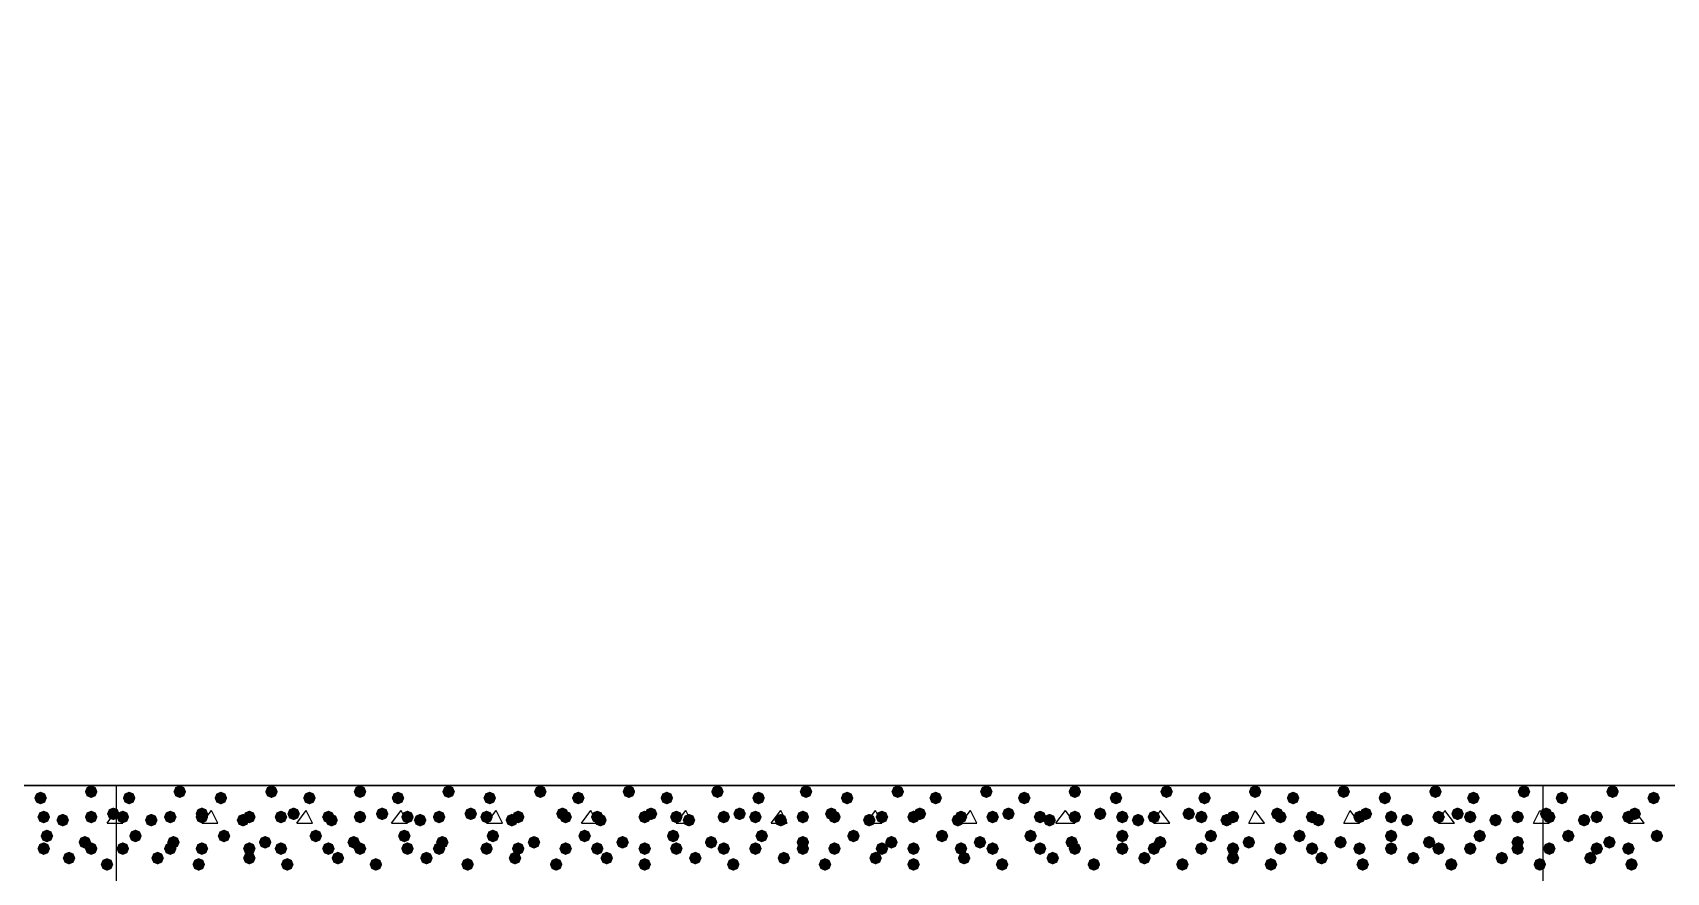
# Model space of a CAD drawing. Header units: millimetres. Extents: x 0 to 420, y 0 to 297.
# Drawn here: x 323.02 to 344.89, y 126.13 to 137.37 of the extents above; entities that cross this region are included whole.
import ezdxf

# ---------------------------------------------------------------- set-up
doc = ezdxf.new("R2010")
doc.units = ezdxf.units.MM
doc.layers.get('0').update_dxf_attribs({"linetype": 'CONTINUOUS'})

msp = doc.modelspace()

# ---------------------------------------------------------------- hatches: boundary and pattern name
at = {"true_color": 0x000007}
for points in [[(323.892333, 127.211667), (323.867462, 127.151871), (323.807667, 127.127), (323.747871, 127.151871), (323.723, 127.211667), (323.747871, 127.271462), (323.807667, 127.296333), (323.867462, 127.271463)], [(344.254667, 127.211667), (344.229796, 127.151871), (344.17, 127.127), (344.110204, 127.151871), (344.085333, 127.211667), (344.110204, 127.271462), (344.17, 127.296333), (344.229796, 127.271463)], [(323.215, 127.127), (323.190129, 127.067204), (323.130333, 127.042333), (323.070538, 127.067204), (323.045667, 127.127), (323.070537, 127.186796), (323.130333, 127.211667), (323.190129, 127.186796)], [(343.577333, 127.127), (343.552462, 127.067204), (343.492667, 127.042333), (343.432871, 127.067204), (343.408, 127.127), (343.432871, 127.186796), (343.492667, 127.211667), (343.552462, 127.186796)], [(344.805, 127.127), (344.780129, 127.067204), (344.720333, 127.042333), (344.660538, 127.067204), (344.635667, 127.127), (344.660537, 127.186796), (344.720333, 127.211667), (344.780129, 127.186796)], [(323.257333, 126.873), (323.232462, 126.813204), (323.172667, 126.788333), (323.112871, 126.813204), (323.088, 126.873), (323.112871, 126.932796), (323.172667, 126.957667), (323.232462, 126.932796)], [(323.511333, 126.830667), (323.486463, 126.770871), (323.426667, 126.746), (323.366871, 126.770871), (323.342, 126.830667), (323.366871, 126.890462), (323.426667, 126.915333), (323.486462, 126.890463)], [(323.892333, 126.873), (323.867462, 126.813204), (323.807667, 126.788333), (323.747871, 126.813204), (323.723, 126.873), (323.747871, 126.932796), (323.807667, 126.957667), (323.867462, 126.932796)], [(324.188667, 126.915333), (324.163796, 126.855538), (324.104, 126.830667), (324.044204, 126.855538), (324.019333, 126.915333), (324.044204, 126.975129), (324.104, 127), (324.163796, 126.975129)], [(343.365667, 126.915333), (343.340796, 126.855538), (343.281, 126.830667), (343.221204, 126.855538), (343.196333, 126.915333), (343.221204, 126.975129), (343.281, 127), (343.340796, 126.975129)], [(343.408, 126.873), (343.383129, 126.813204), (343.323333, 126.788333), (343.263537, 126.813204), (343.238667, 126.873), (343.263537, 126.932796), (343.323333, 126.957667), (343.383129, 126.932796)], [(343.873667, 126.830667), (343.848796, 126.770871), (343.789, 126.746), (343.729204, 126.770871), (343.704333, 126.830667), (343.729204, 126.890462), (343.789, 126.915333), (343.848796, 126.890463)], [(344.043, 126.873), (344.018129, 126.813204), (343.958333, 126.788333), (343.898537, 126.813204), (343.873667, 126.873), (343.898537, 126.932796), (343.958333, 126.957667), (344.018129, 126.932796)], [(344.466333, 126.873), (344.441462, 126.813204), (344.381667, 126.788333), (344.321871, 126.813204), (344.297, 126.873), (344.321871, 126.932796), (344.381667, 126.957667), (344.441462, 126.932796)], [(344.551, 126.915333), (344.526129, 126.855538), (344.466333, 126.830667), (344.406538, 126.855538), (344.381667, 126.915333), (344.406537, 126.975129), (344.466333, 127), (344.526129, 126.975129)], [(323.299667, 126.619), (323.274796, 126.559204), (323.215, 126.534333), (323.155204, 126.559204), (323.130333, 126.619), (323.155204, 126.678796), (323.215, 126.703667), (323.274796, 126.678796)], [(323.807667, 126.534333), (323.782796, 126.474537), (323.723, 126.449667), (323.663204, 126.474537), (323.638333, 126.534333), (323.663204, 126.594129), (323.723, 126.619), (323.782796, 126.594129)], [(343.662, 126.619), (343.637129, 126.559204), (343.577333, 126.534333), (343.517538, 126.559204), (343.492667, 126.619), (343.517537, 126.678796), (343.577333, 126.703667), (343.637129, 126.678796)], [(344.212333, 126.534333), (344.187462, 126.474537), (344.127667, 126.449667), (344.067871, 126.474537), (344.043, 126.534333), (344.067871, 126.594129), (344.127667, 126.619), (344.187462, 126.594129)], [(344.847333, 126.619), (344.822462, 126.559204), (344.762667, 126.534333), (344.702871, 126.559204), (344.678, 126.619), (344.702871, 126.678796), (344.762667, 126.703667), (344.822462, 126.678796)], [(323.257333, 126.449667), (323.232462, 126.389871), (323.172667, 126.365), (323.112871, 126.389871), (323.088, 126.449667), (323.112871, 126.509462), (323.172667, 126.534333), (323.232462, 126.509463)], [(323.596, 126.322667), (323.571129, 126.262871), (323.511333, 126.238), (323.451537, 126.262871), (323.426667, 126.322667), (323.451537, 126.382462), (323.511333, 126.407333), (323.571129, 126.382463)], [(323.892333, 126.449667), (323.867462, 126.389871), (323.807667, 126.365), (323.747871, 126.389871), (323.723, 126.449667), (323.747871, 126.509462), (323.807667, 126.534333), (323.867462, 126.509463)], [(343.408, 126.449667), (343.383129, 126.389871), (343.323333, 126.365), (343.263537, 126.389871), (343.238667, 126.449667), (343.263537, 126.509462), (343.323333, 126.534333), (343.383129, 126.509463)], [(343.958333, 126.322667), (343.933463, 126.262871), (343.873667, 126.238), (343.813871, 126.262871), (343.789, 126.322667), (343.813871, 126.382462), (343.873667, 126.407333), (343.933462, 126.382463)], [(344.043, 126.449667), (344.018129, 126.389871), (343.958333, 126.365), (343.898537, 126.389871), (343.873667, 126.449667), (343.898537, 126.509462), (343.958333, 126.534333), (344.018129, 126.509463)], [(344.466333, 126.449667), (344.441462, 126.389871), (344.381667, 126.365), (344.321871, 126.389871), (344.297, 126.449667), (344.321871, 126.509462), (344.381667, 126.534333), (344.441462, 126.509463)], [(324.104, 126.238), (324.079129, 126.178204), (324.019333, 126.153333), (323.959538, 126.178204), (323.934667, 126.238), (323.959537, 126.297796), (324.019333, 126.322667), (324.079129, 126.297796)], [(344.508667, 126.238), (344.483796, 126.178204), (344.424, 126.153333), (344.364204, 126.178204), (344.339333, 126.238), (344.364204, 126.297796), (344.424, 126.322667), (344.483796, 126.297796)]]:
    msp.add_hatch(color=0, dxfattribs=at).paths.add_polyline_path(points, flags=0)
at = {"true_color": 0x000008}
for points in [[(325.077667, 127.211667), (325.052796, 127.151871), (324.993, 127.127), (324.933204, 127.151871), (324.908333, 127.211667), (324.933204, 127.271462), (324.993, 127.296333), (325.052796, 127.271463)], [(326.305333, 127.211667), (326.280463, 127.151871), (326.220667, 127.127), (326.160871, 127.151871), (326.136, 127.211667), (326.160871, 127.271462), (326.220667, 127.296333), (326.280462, 127.271463)], [(327.490667, 127.211667), (327.465796, 127.151871), (327.406, 127.127), (327.346204, 127.151871), (327.321333, 127.211667), (327.346204, 127.271462), (327.406, 127.296333), (327.465796, 127.271463)], [(328.676, 127.211667), (328.651129, 127.151871), (328.591333, 127.127), (328.531538, 127.151871), (328.506667, 127.211667), (328.531537, 127.271462), (328.591333, 127.296333), (328.651129, 127.271463)], [(329.903667, 127.211667), (329.878796, 127.151871), (329.819, 127.127), (329.759204, 127.151871), (329.734333, 127.211667), (329.759204, 127.271462), (329.819, 127.296333), (329.878796, 127.271463)], [(331.089, 127.211667), (331.064129, 127.151871), (331.004333, 127.127), (330.944537, 127.151871), (330.919667, 127.211667), (330.944537, 127.271462), (331.004333, 127.296333), (331.064129, 127.271463)], [(332.274333, 127.211667), (332.249462, 127.151871), (332.189667, 127.127), (332.129871, 127.151871), (332.105, 127.211667), (332.129871, 127.271462), (332.189667, 127.296333), (332.249462, 127.271463)], [(333.459667, 127.211667), (333.434796, 127.151871), (333.375, 127.127), (333.315204, 127.151871), (333.290333, 127.211667), (333.315204, 127.271462), (333.375, 127.296333), (333.434796, 127.271463)], [(334.687333, 127.211667), (334.662462, 127.151871), (334.602667, 127.127), (334.542871, 127.151871), (334.518, 127.211667), (334.542871, 127.271462), (334.602667, 127.296333), (334.662462, 127.271463)], [(335.872667, 127.211667), (335.847796, 127.151871), (335.788, 127.127), (335.728204, 127.151871), (335.703333, 127.211667), (335.728204, 127.271462), (335.788, 127.296333), (335.847796, 127.271463)], [(337.058, 127.211667), (337.033129, 127.151871), (336.973333, 127.127), (336.913537, 127.151871), (336.888667, 127.211667), (336.913537, 127.271462), (336.973333, 127.296333), (337.033129, 127.271463)], [(338.285667, 127.211667), (338.260796, 127.151871), (338.201, 127.127), (338.141204, 127.151871), (338.116333, 127.211667), (338.141204, 127.271462), (338.201, 127.296333), (338.260796, 127.271463)], [(339.471, 127.211667), (339.446129, 127.151871), (339.386333, 127.127), (339.326537, 127.151871), (339.301667, 127.211667), (339.326537, 127.271462), (339.386333, 127.296333), (339.446129, 127.271463)], [(340.656333, 127.211667), (340.631463, 127.151871), (340.571667, 127.127), (340.511871, 127.151871), (340.487, 127.211667), (340.511871, 127.271462), (340.571667, 127.296333), (340.631462, 127.271463)], [(341.884, 127.211667), (341.859129, 127.151871), (341.799333, 127.127), (341.739537, 127.151871), (341.714667, 127.211667), (341.739537, 127.271462), (341.799333, 127.296333), (341.859129, 127.271463)], [(343.069333, 127.211667), (343.044462, 127.151871), (342.984667, 127.127), (342.924871, 127.151871), (342.9, 127.211667), (342.924871, 127.271462), (342.984667, 127.296333), (343.044462, 127.271463)], [(324.400333, 127.127), (324.375463, 127.067204), (324.315667, 127.042333), (324.255871, 127.067204), (324.231, 127.127), (324.255871, 127.186796), (324.315667, 127.211667), (324.375462, 127.186796)], [(325.628, 127.127), (325.603129, 127.067204), (325.543333, 127.042333), (325.483538, 127.067204), (325.458667, 127.127), (325.483537, 127.186796), (325.543333, 127.211667), (325.603129, 127.186796)], [(326.813333, 127.127), (326.788462, 127.067204), (326.728667, 127.042333), (326.668871, 127.067204), (326.644, 127.127), (326.668871, 127.186796), (326.728667, 127.211667), (326.788462, 127.186796)], [(327.998667, 127.127), (327.973796, 127.067204), (327.914, 127.042333), (327.854204, 127.067204), (327.829333, 127.127), (327.854204, 127.186796), (327.914, 127.211667), (327.973796, 127.186796)], [(329.226333, 127.127), (329.201462, 127.067204), (329.141667, 127.042333), (329.081871, 127.067204), (329.057, 127.127), (329.081871, 127.186796), (329.141667, 127.211667), (329.201462, 127.186796)], [(330.411667, 127.127), (330.386796, 127.067204), (330.327, 127.042333), (330.267204, 127.067204), (330.242333, 127.127), (330.267204, 127.186796), (330.327, 127.211667), (330.386796, 127.186796)], [(331.597, 127.127), (331.572129, 127.067204), (331.512333, 127.042333), (331.452538, 127.067204), (331.427667, 127.127), (331.452537, 127.186796), (331.512333, 127.211667), (331.572129, 127.186796)], [(332.824667, 127.127), (332.799796, 127.067204), (332.74, 127.042333), (332.680204, 127.067204), (332.655333, 127.127), (332.680204, 127.186796), (332.74, 127.211667), (332.799796, 127.186796)], [(334.01, 127.127), (333.985129, 127.067204), (333.925333, 127.042333), (333.865538, 127.067204), (333.840667, 127.127), (333.865537, 127.186796), (333.925333, 127.211667), (333.985129, 127.186796)], [(335.195333, 127.127), (335.170462, 127.067204), (335.110667, 127.042333), (335.050871, 127.067204), (335.026, 127.127), (335.050871, 127.186796), (335.110667, 127.211667), (335.170462, 127.186796)], [(336.380667, 127.127), (336.355796, 127.067204), (336.296, 127.042333), (336.236204, 127.067204), (336.211333, 127.127), (336.236204, 127.186796), (336.296, 127.211667), (336.355796, 127.186796)], [(337.608333, 127.127), (337.583463, 127.067204), (337.523667, 127.042333), (337.463871, 127.067204), (337.439, 127.127), (337.463871, 127.186796), (337.523667, 127.211667), (337.583462, 127.186796)], [(338.793667, 127.127), (338.768796, 127.067204), (338.709, 127.042333), (338.649204, 127.067204), (338.624333, 127.127), (338.649204, 127.186796), (338.709, 127.211667), (338.768796, 127.186796)], [(339.979, 127.127), (339.954129, 127.067204), (339.894333, 127.042333), (339.834538, 127.067204), (339.809667, 127.127), (339.834537, 127.186796), (339.894333, 127.211667), (339.954129, 127.186796)], [(341.206667, 127.127), (341.181796, 127.067204), (341.122, 127.042333), (341.062204, 127.067204), (341.037333, 127.127), (341.062204, 127.186796), (341.122, 127.211667), (341.181796, 127.186796)], [(342.392, 127.127), (342.367129, 127.067204), (342.307333, 127.042333), (342.247538, 127.067204), (342.222667, 127.127), (342.247537, 127.186796), (342.307333, 127.211667), (342.367129, 127.186796)], [(324.315667, 126.873), (324.290796, 126.813204), (324.231, 126.788333), (324.171204, 126.813204), (324.146333, 126.873), (324.171204, 126.932796), (324.231, 126.957667), (324.290796, 126.932796)], [(324.696667, 126.830667), (324.671796, 126.770871), (324.612, 126.746), (324.552204, 126.770871), (324.527333, 126.830667), (324.552204, 126.890462), (324.612, 126.915333), (324.671796, 126.890463)], [(324.950667, 126.873), (324.925796, 126.813204), (324.866, 126.788333), (324.806204, 126.813204), (324.781333, 126.873), (324.806204, 126.932796), (324.866, 126.957667), (324.925796, 126.932796)], [(325.374, 126.915333), (325.349129, 126.855538), (325.289333, 126.830667), (325.229537, 126.855538), (325.204667, 126.915333), (325.229537, 126.975129), (325.289333, 127), (325.349129, 126.975129)], [(325.374, 126.873), (325.349129, 126.813204), (325.289333, 126.788333), (325.229537, 126.813204), (325.204667, 126.873), (325.229537, 126.932796), (325.289333, 126.957667), (325.349129, 126.932796)], [(325.924333, 126.830667), (325.899462, 126.770871), (325.839667, 126.746), (325.779871, 126.770871), (325.755, 126.830667), (325.779871, 126.890462), (325.839667, 126.915333), (325.899462, 126.890463)], [(326.009, 126.873), (325.984129, 126.813204), (325.924333, 126.788333), (325.864537, 126.813204), (325.839667, 126.873), (325.864537, 126.932796), (325.924333, 126.957667), (325.984129, 126.932796)], [(326.432333, 126.873), (326.407462, 126.813204), (326.347667, 126.788333), (326.287871, 126.813204), (326.263, 126.873), (326.287871, 126.932796), (326.347667, 126.957667), (326.407462, 126.932796)], [(326.601667, 126.915333), (326.576796, 126.855538), (326.517, 126.830667), (326.457204, 126.855538), (326.432333, 126.915333), (326.457204, 126.975129), (326.517, 127), (326.576796, 126.975129)], [(327.067333, 126.873), (327.042462, 126.813204), (326.982667, 126.788333), (326.922871, 126.813204), (326.898, 126.873), (326.922871, 126.932796), (326.982667, 126.957667), (327.042462, 126.932796)], [(327.109667, 126.830667), (327.084796, 126.770871), (327.025, 126.746), (326.965204, 126.770871), (326.940333, 126.830667), (326.965204, 126.890462), (327.025, 126.915333), (327.084796, 126.890463)], [(327.490667, 126.873), (327.465796, 126.813204), (327.406, 126.788333), (327.346204, 126.813204), (327.321333, 126.873), (327.346204, 126.932796), (327.406, 126.957667), (327.465796, 126.932796)], [(327.787, 126.915333), (327.762129, 126.855538), (327.702333, 126.830667), (327.642538, 126.855538), (327.617667, 126.915333), (327.642537, 126.975129), (327.702333, 127), (327.762129, 126.975129)], [(328.125667, 126.873), (328.100796, 126.813204), (328.041, 126.788333), (327.981204, 126.813204), (327.956333, 126.873), (327.981204, 126.932796), (328.041, 126.957667), (328.100796, 126.932796)], [(328.295, 126.830667), (328.270129, 126.770871), (328.210333, 126.746), (328.150538, 126.770871), (328.125667, 126.830667), (328.150537, 126.890462), (328.210333, 126.915333), (328.270129, 126.890463)], [(328.549, 126.873), (328.524129, 126.813204), (328.464333, 126.788333), (328.404537, 126.813204), (328.379667, 126.873), (328.404537, 126.932796), (328.464333, 126.957667), (328.524129, 126.932796)], [(328.972333, 126.915333), (328.947462, 126.855538), (328.887667, 126.830667), (328.827871, 126.855538), (328.803, 126.915333), (328.827871, 126.975129), (328.887667, 127), (328.947462, 126.975129)], [(329.184, 126.873), (329.159129, 126.813204), (329.099333, 126.788333), (329.039537, 126.813204), (329.014667, 126.873), (329.039537, 126.932796), (329.099333, 126.957667), (329.159129, 126.932796)], [(329.522667, 126.830667), (329.497796, 126.770871), (329.438, 126.746), (329.378204, 126.770871), (329.353333, 126.830667), (329.378204, 126.890462), (329.438, 126.915333), (329.497796, 126.890463)], [(329.607333, 126.873), (329.582462, 126.813204), (329.522667, 126.788333), (329.462871, 126.813204), (329.438, 126.873), (329.462871, 126.932796), (329.522667, 126.957667), (329.582462, 126.932796)], [(330.2, 126.915333), (330.175129, 126.855538), (330.115333, 126.830667), (330.055538, 126.855538), (330.030667, 126.915333), (330.055537, 126.975129), (330.115333, 127), (330.175129, 126.975129)], [(330.242333, 126.873), (330.217462, 126.813204), (330.157667, 126.788333), (330.097871, 126.813204), (330.073, 126.873), (330.097871, 126.932796), (330.157667, 126.957667), (330.217462, 126.932796)], [(330.665667, 126.873), (330.640796, 126.813204), (330.581, 126.788333), (330.521204, 126.813204), (330.496333, 126.873), (330.521204, 126.932796), (330.581, 126.957667), (330.640796, 126.932796)], [(330.708, 126.830667), (330.683129, 126.770871), (330.623333, 126.746), (330.563538, 126.770871), (330.538667, 126.830667), (330.563537, 126.890462), (330.623333, 126.915333), (330.683129, 126.890463)], [(331.300667, 126.873), (331.275796, 126.813204), (331.216, 126.788333), (331.156204, 126.813204), (331.131333, 126.873), (331.156204, 126.932796), (331.216, 126.957667), (331.275796, 126.932796)], [(331.385333, 126.915333), (331.360463, 126.855538), (331.300667, 126.830667), (331.240871, 126.855538), (331.216, 126.915333), (331.240871, 126.975129), (331.300667, 127), (331.360462, 126.975129)], [(331.724, 126.873), (331.699129, 126.813204), (331.639333, 126.788333), (331.579538, 126.813204), (331.554667, 126.873), (331.579537, 126.932796), (331.639333, 126.957667), (331.699129, 126.932796)], [(331.893333, 126.830667), (331.868462, 126.770871), (331.808667, 126.746), (331.748871, 126.770871), (331.724, 126.830667), (331.748871, 126.890462), (331.808667, 126.915333), (331.868462, 126.890463)], [(332.359, 126.873), (332.334129, 126.813204), (332.274333, 126.788333), (332.214538, 126.813204), (332.189667, 126.873), (332.214537, 126.932796), (332.274333, 126.957667), (332.334129, 126.932796)], [(332.570667, 126.915333), (332.545796, 126.855538), (332.486, 126.830667), (332.426204, 126.855538), (332.401333, 126.915333), (332.426204, 126.975129), (332.486, 127), (332.545796, 126.975129)], [(332.782333, 126.873), (332.757462, 126.813204), (332.697667, 126.788333), (332.637871, 126.813204), (332.613, 126.873), (332.637871, 126.932796), (332.697667, 126.957667), (332.757462, 126.932796)], [(333.121, 126.830667), (333.096129, 126.770871), (333.036333, 126.746), (332.976537, 126.770871), (332.951667, 126.830667), (332.976537, 126.890462), (333.036333, 126.915333), (333.096129, 126.890463)], [(333.417333, 126.873), (333.392462, 126.813204), (333.332667, 126.788333), (333.272871, 126.813204), (333.248, 126.873), (333.272871, 126.932796), (333.332667, 126.957667), (333.392462, 126.932796)], [(333.798333, 126.915333), (333.773462, 126.855538), (333.713667, 126.830667), (333.653871, 126.855538), (333.629, 126.915333), (333.653871, 126.975129), (333.713667, 127), (333.773462, 126.975129)], [(333.840667, 126.873), (333.815796, 126.813204), (333.756, 126.788333), (333.696204, 126.813204), (333.671333, 126.873), (333.696204, 126.932796), (333.756, 126.957667), (333.815796, 126.932796)], [(334.306333, 126.830667), (334.281462, 126.770871), (334.221667, 126.746), (334.161871, 126.770871), (334.137, 126.830667), (334.161871, 126.890462), (334.221667, 126.915333), (334.281462, 126.890463)], [(334.475667, 126.873), (334.450796, 126.813204), (334.391, 126.788333), (334.331204, 126.813204), (334.306333, 126.873), (334.331204, 126.932796), (334.391, 126.957667), (334.450796, 126.932796)], [(334.899, 126.873), (334.874129, 126.813204), (334.814333, 126.788333), (334.754537, 126.813204), (334.729667, 126.873), (334.754537, 126.932796), (334.814333, 126.957667), (334.874129, 126.932796)], [(334.983667, 126.915333), (334.958796, 126.855538), (334.899, 126.830667), (334.839204, 126.855538), (334.814333, 126.915333), (334.839204, 126.975129), (334.899, 127), (334.958796, 126.975129)], [(335.491667, 126.830667), (335.466796, 126.770871), (335.407, 126.746), (335.347204, 126.770871), (335.322333, 126.830667), (335.347204, 126.890462), (335.407, 126.915333), (335.466796, 126.890463)], [(335.534, 126.873), (335.509129, 126.813204), (335.449333, 126.788333), (335.389537, 126.813204), (335.364667, 126.873), (335.389537, 126.932796), (335.449333, 126.957667), (335.509129, 126.932796)], [(335.957333, 126.873), (335.932462, 126.813204), (335.872667, 126.788333), (335.812871, 126.813204), (335.788, 126.873), (335.812871, 126.932796), (335.872667, 126.957667), (335.932462, 126.932796)], [(336.169, 126.915333), (336.144129, 126.855538), (336.084333, 126.830667), (336.024537, 126.855538), (335.999667, 126.915333), (336.024537, 126.975129), (336.084333, 127), (336.144129, 126.975129)], [(336.592333, 126.873), (336.567462, 126.813204), (336.507667, 126.788333), (336.447871, 126.813204), (336.423, 126.873), (336.447871, 126.932796), (336.507667, 126.957667), (336.567462, 126.932796)], [(336.719333, 126.830667), (336.694462, 126.770871), (336.634667, 126.746), (336.574871, 126.770871), (336.55, 126.830667), (336.574871, 126.890462), (336.634667, 126.915333), (336.694462, 126.890463)], [(337.058, 126.873), (337.033129, 126.813204), (336.973333, 126.788333), (336.913537, 126.813204), (336.888667, 126.873), (336.913537, 126.932796), (336.973333, 126.957667), (337.033129, 126.932796)], [(337.396667, 126.915333), (337.371796, 126.855538), (337.312, 126.830667), (337.252204, 126.855538), (337.227333, 126.915333), (337.252204, 126.975129), (337.312, 127), (337.371796, 126.975129)], [(337.693, 126.873), (337.668129, 126.813204), (337.608333, 126.788333), (337.548537, 126.813204), (337.523667, 126.873), (337.548537, 126.932796), (337.608333, 126.957667), (337.668129, 126.932796)], [(337.904667, 126.830667), (337.879796, 126.770871), (337.82, 126.746), (337.760204, 126.770871), (337.735333, 126.830667), (337.760204, 126.890462), (337.82, 126.915333), (337.879796, 126.890463)], [(338.116333, 126.873), (338.091462, 126.813204), (338.031667, 126.788333), (337.971871, 126.813204), (337.947, 126.873), (337.971871, 126.932796), (338.031667, 126.957667), (338.091462, 126.932796)], [(338.582, 126.915333), (338.557129, 126.855538), (338.497333, 126.830667), (338.437538, 126.855538), (338.412667, 126.915333), (338.437537, 126.975129), (338.497333, 127), (338.557129, 126.975129)], [(338.751333, 126.873), (338.726462, 126.813204), (338.666667, 126.788333), (338.606871, 126.813204), (338.582, 126.873), (338.606871, 126.932796), (338.666667, 126.957667), (338.726462, 126.932796)], [(339.09, 126.830667), (339.065129, 126.770871), (339.005333, 126.746), (338.945538, 126.770871), (338.920667, 126.830667), (338.945537, 126.890462), (339.005333, 126.915333), (339.065129, 126.890463)], [(339.174667, 126.873), (339.149796, 126.813204), (339.09, 126.788333), (339.030204, 126.813204), (339.005333, 126.873), (339.030204, 126.932796), (339.09, 126.957667), (339.149796, 126.932796)], [(339.767333, 126.915333), (339.742462, 126.855538), (339.682667, 126.830667), (339.622871, 126.855538), (339.598, 126.915333), (339.622871, 126.975129), (339.682667, 127), (339.742462, 126.975129)], [(339.809667, 126.873), (339.784796, 126.813204), (339.725, 126.788333), (339.665204, 126.813204), (339.640333, 126.873), (339.665204, 126.932796), (339.725, 126.957667), (339.784796, 126.932796)], [(340.233, 126.873), (340.208129, 126.813204), (340.148333, 126.788333), (340.088538, 126.813204), (340.063667, 126.873), (340.088537, 126.932796), (340.148333, 126.957667), (340.208129, 126.932796)], [(340.317667, 126.830667), (340.292796, 126.770871), (340.233, 126.746), (340.173204, 126.770871), (340.148333, 126.830667), (340.173204, 126.890462), (340.233, 126.915333), (340.292796, 126.890463)], [(340.868, 126.873), (340.843129, 126.813204), (340.783333, 126.788333), (340.723538, 126.813204), (340.698667, 126.873), (340.723537, 126.932796), (340.783333, 126.957667), (340.843129, 126.932796)], [(340.952667, 126.915333), (340.927796, 126.855538), (340.868, 126.830667), (340.808204, 126.855538), (340.783333, 126.915333), (340.808204, 126.975129), (340.868, 127), (340.927796, 126.975129)], [(341.291333, 126.873), (341.266462, 126.813204), (341.206667, 126.788333), (341.146871, 126.813204), (341.122, 126.873), (341.146871, 126.932796), (341.206667, 126.957667), (341.266462, 126.932796)], [(341.503, 126.830667), (341.478129, 126.770871), (341.418333, 126.746), (341.358538, 126.770871), (341.333667, 126.830667), (341.358537, 126.890462), (341.418333, 126.915333), (341.478129, 126.890463)], [(341.926333, 126.873), (341.901462, 126.813204), (341.841667, 126.788333), (341.781871, 126.813204), (341.757, 126.873), (341.781871, 126.932796), (341.841667, 126.957667), (341.901462, 126.932796)], [(342.180333, 126.915333), (342.155463, 126.855538), (342.095667, 126.830667), (342.035871, 126.855538), (342.011, 126.915333), (342.035871, 126.975129), (342.095667, 127), (342.155462, 126.975129)], [(342.349667, 126.873), (342.324796, 126.813204), (342.265, 126.788333), (342.205204, 126.813204), (342.180333, 126.873), (342.205204, 126.932796), (342.265, 126.957667), (342.324796, 126.932796)], [(342.688333, 126.830667), (342.663462, 126.770871), (342.603667, 126.746), (342.543871, 126.770871), (342.519, 126.830667), (342.543871, 126.890462), (342.603667, 126.915333), (342.663462, 126.890463)], [(342.984667, 126.873), (342.959796, 126.813204), (342.9, 126.788333), (342.840204, 126.813204), (342.815333, 126.873), (342.840204, 126.932796), (342.9, 126.957667), (342.959796, 126.932796)], [(324.485, 126.619), (324.460129, 126.559204), (324.400333, 126.534333), (324.340537, 126.559204), (324.315667, 126.619), (324.340537, 126.678796), (324.400333, 126.703667), (324.460129, 126.678796)], [(324.993, 126.534333), (324.968129, 126.474537), (324.908333, 126.449667), (324.848538, 126.474537), (324.823667, 126.534333), (324.848537, 126.594129), (324.908333, 126.619), (324.968129, 126.594129)], [(325.670333, 126.619), (325.645463, 126.559204), (325.585667, 126.534333), (325.525871, 126.559204), (325.501, 126.619), (325.525871, 126.678796), (325.585667, 126.703667), (325.645462, 126.678796)], [(326.220667, 126.534333), (326.195796, 126.474537), (326.136, 126.449667), (326.076204, 126.474537), (326.051333, 126.534333), (326.076204, 126.594129), (326.136, 126.619), (326.195796, 126.594129)], [(326.898, 126.619), (326.873129, 126.559204), (326.813333, 126.534333), (326.753537, 126.559204), (326.728667, 126.619), (326.753537, 126.678796), (326.813333, 126.703667), (326.873129, 126.678796)], [(327.406, 126.534333), (327.381129, 126.474537), (327.321333, 126.449667), (327.261537, 126.474537), (327.236667, 126.534333), (327.261537, 126.594129), (327.321333, 126.619), (327.381129, 126.594129)], [(328.083333, 126.619), (328.058463, 126.559204), (327.998667, 126.534333), (327.938871, 126.559204), (327.914, 126.619), (327.938871, 126.678796), (327.998667, 126.703667), (328.058462, 126.678796)], [(328.591333, 126.534333), (328.566462, 126.474537), (328.506667, 126.449667), (328.446871, 126.474537), (328.422, 126.534333), (328.446871, 126.594129), (328.506667, 126.619), (328.566462, 126.594129)], [(329.268667, 126.619), (329.243796, 126.559204), (329.184, 126.534333), (329.124204, 126.559204), (329.099333, 126.619), (329.124204, 126.678796), (329.184, 126.703667), (329.243796, 126.678796)], [(329.819, 126.534333), (329.794129, 126.474537), (329.734333, 126.449667), (329.674537, 126.474537), (329.649667, 126.534333), (329.674537, 126.594129), (329.734333, 126.619), (329.794129, 126.594129)], [(330.496333, 126.619), (330.471462, 126.559204), (330.411667, 126.534333), (330.351871, 126.559204), (330.327, 126.619), (330.351871, 126.678796), (330.411667, 126.703667), (330.471462, 126.678796)], [(331.004333, 126.534333), (330.979462, 126.474537), (330.919667, 126.449667), (330.859871, 126.474537), (330.835, 126.534333), (330.859871, 126.594129), (330.919667, 126.619), (330.979462, 126.594129)], [(331.681667, 126.619), (331.656796, 126.559204), (331.597, 126.534333), (331.537204, 126.559204), (331.512333, 126.619), (331.537204, 126.678796), (331.597, 126.703667), (331.656796, 126.678796)], [(332.189667, 126.534333), (332.164796, 126.474537), (332.105, 126.449667), (332.045204, 126.474537), (332.020333, 126.534333), (332.045204, 126.594129), (332.105, 126.619), (332.164796, 126.594129)], [(332.867, 126.619), (332.842129, 126.559204), (332.782333, 126.534333), (332.722538, 126.559204), (332.697667, 126.619), (332.722537, 126.678796), (332.782333, 126.703667), (332.842129, 126.678796)], [(333.417333, 126.534333), (333.392462, 126.474537), (333.332667, 126.449667), (333.272871, 126.474537), (333.248, 126.534333), (333.272871, 126.594129), (333.332667, 126.619), (333.392462, 126.594129)], [(334.094667, 126.619), (334.069796, 126.559204), (334.01, 126.534333), (333.950204, 126.559204), (333.925333, 126.619), (333.950204, 126.678796), (334.01, 126.703667), (334.069796, 126.678796)], [(334.602667, 126.534333), (334.577796, 126.474537), (334.518, 126.449667), (334.458204, 126.474537), (334.433333, 126.534333), (334.458204, 126.594129), (334.518, 126.619), (334.577796, 126.594129)], [(335.28, 126.619), (335.255129, 126.559204), (335.195333, 126.534333), (335.135538, 126.559204), (335.110667, 126.619), (335.135537, 126.678796), (335.195333, 126.703667), (335.255129, 126.678796)], [(335.788, 126.534333), (335.763129, 126.474537), (335.703333, 126.449667), (335.643537, 126.474537), (335.618667, 126.534333), (335.643537, 126.594129), (335.703333, 126.619), (335.763129, 126.594129)], [(336.465333, 126.619), (336.440462, 126.559204), (336.380667, 126.534333), (336.320871, 126.559204), (336.296, 126.619), (336.320871, 126.678796), (336.380667, 126.703667), (336.440462, 126.678796)], [(337.015667, 126.534333), (336.990796, 126.474537), (336.931, 126.449667), (336.871204, 126.474537), (336.846333, 126.534333), (336.871204, 126.594129), (336.931, 126.619), (336.990796, 126.594129)], [(337.693, 126.619), (337.668129, 126.559204), (337.608333, 126.534333), (337.548537, 126.559204), (337.523667, 126.619), (337.548537, 126.678796), (337.608333, 126.703667), (337.668129, 126.678796)], [(338.201, 126.534333), (338.176129, 126.474537), (338.116333, 126.449667), (338.056537, 126.474537), (338.031667, 126.534333), (338.056537, 126.594129), (338.116333, 126.619), (338.176129, 126.594129)], [(338.878333, 126.619), (338.853462, 126.559204), (338.793667, 126.534333), (338.733871, 126.559204), (338.709, 126.619), (338.733871, 126.678796), (338.793667, 126.703667), (338.853462, 126.678796)], [(339.386333, 126.534333), (339.361463, 126.474537), (339.301667, 126.449667), (339.241871, 126.474537), (339.217, 126.534333), (339.241871, 126.594129), (339.301667, 126.619), (339.361462, 126.594129)], [(340.063667, 126.619), (340.038796, 126.559204), (339.979, 126.534333), (339.919204, 126.559204), (339.894333, 126.619), (339.919204, 126.678796), (339.979, 126.703667), (340.038796, 126.678796)], [(340.614, 126.534333), (340.589129, 126.474537), (340.529333, 126.449667), (340.469538, 126.474537), (340.444667, 126.534333), (340.469537, 126.594129), (340.529333, 126.619), (340.589129, 126.594129)], [(341.291333, 126.619), (341.266462, 126.559204), (341.206667, 126.534333), (341.146871, 126.559204), (341.122, 126.619), (341.146871, 126.678796), (341.206667, 126.703667), (341.266462, 126.678796)], [(341.799333, 126.534333), (341.774462, 126.474537), (341.714667, 126.449667), (341.654871, 126.474537), (341.63, 126.534333), (341.654871, 126.594129), (341.714667, 126.619), (341.774462, 126.594129)], [(342.476667, 126.619), (342.451796, 126.559204), (342.392, 126.534333), (342.332204, 126.559204), (342.307333, 126.619), (342.332204, 126.678796), (342.392, 126.703667), (342.451796, 126.678796)], [(342.984667, 126.534333), (342.959796, 126.474537), (342.9, 126.449667), (342.840204, 126.474537), (342.815333, 126.534333), (342.840204, 126.594129), (342.9, 126.619), (342.959796, 126.594129)], [(324.315667, 126.449667), (324.290796, 126.389871), (324.231, 126.365), (324.171204, 126.389871), (324.146333, 126.449667), (324.171204, 126.509462), (324.231, 126.534333), (324.290796, 126.509463)], [(324.781333, 126.322667), (324.756463, 126.262871), (324.696667, 126.238), (324.636871, 126.262871), (324.612, 126.322667), (324.636871, 126.382462), (324.696667, 126.407333), (324.756462, 126.382463)], [(324.950667, 126.449667), (324.925796, 126.389871), (324.866, 126.365), (324.806204, 126.389871), (324.781333, 126.449667), (324.806204, 126.509462), (324.866, 126.534333), (324.925796, 126.509463)], [(325.374, 126.449667), (325.349129, 126.389871), (325.289333, 126.365), (325.229537, 126.389871), (325.204667, 126.449667), (325.229537, 126.509462), (325.289333, 126.534333), (325.349129, 126.509463)], [(326.009, 126.449667), (325.984129, 126.389871), (325.924333, 126.365), (325.864537, 126.389871), (325.839667, 126.449667), (325.864537, 126.509462), (325.924333, 126.534333), (325.984129, 126.509463)], [(326.009, 126.322667), (325.984129, 126.262871), (325.924333, 126.238), (325.864537, 126.262871), (325.839667, 126.322667), (325.864537, 126.382462), (325.924333, 126.407333), (325.984129, 126.382463)], [(326.432333, 126.449667), (326.407462, 126.389871), (326.347667, 126.365), (326.287871, 126.389871), (326.263, 126.449667), (326.287871, 126.509462), (326.347667, 126.534333), (326.407462, 126.509463)], [(327.067333, 126.449667), (327.042462, 126.389871), (326.982667, 126.365), (326.922871, 126.389871), (326.898, 126.449667), (326.922871, 126.509462), (326.982667, 126.534333), (327.042462, 126.509463)], [(327.194333, 126.322667), (327.169462, 126.262871), (327.109667, 126.238), (327.049871, 126.262871), (327.025, 126.322667), (327.049871, 126.382462), (327.109667, 126.407333), (327.169462, 126.382463)], [(327.490667, 126.449667), (327.465796, 126.389871), (327.406, 126.365), (327.346204, 126.389871), (327.321333, 126.449667), (327.346204, 126.509462), (327.406, 126.534333), (327.465796, 126.509463)], [(328.125667, 126.449667), (328.100796, 126.389871), (328.041, 126.365), (327.981204, 126.389871), (327.956333, 126.449667), (327.981204, 126.509462), (328.041, 126.534333), (328.100796, 126.509463)], [(328.379667, 126.322667), (328.354796, 126.262871), (328.295, 126.238), (328.235204, 126.262871), (328.210333, 126.322667), (328.235204, 126.382462), (328.295, 126.407333), (328.354796, 126.382463)], [(328.549, 126.449667), (328.524129, 126.389871), (328.464333, 126.365), (328.404537, 126.389871), (328.379667, 126.449667), (328.404537, 126.509462), (328.464333, 126.534333), (328.524129, 126.509463)], [(329.184, 126.449667), (329.159129, 126.389871), (329.099333, 126.365), (329.039537, 126.389871), (329.014667, 126.449667), (329.039537, 126.509462), (329.099333, 126.534333), (329.159129, 126.509463)], [(329.565, 126.322667), (329.540129, 126.262871), (329.480333, 126.238), (329.420538, 126.262871), (329.395667, 126.322667), (329.420537, 126.382462), (329.480333, 126.407333), (329.540129, 126.382463)], [(329.607333, 126.449667), (329.582462, 126.389871), (329.522667, 126.365), (329.462871, 126.389871), (329.438, 126.449667), (329.462871, 126.509462), (329.522667, 126.534333), (329.582462, 126.509463)], [(330.242333, 126.449667), (330.217462, 126.389871), (330.157667, 126.365), (330.097871, 126.389871), (330.073, 126.449667), (330.097871, 126.509462), (330.157667, 126.534333), (330.217462, 126.509463)], [(330.665667, 126.449667), (330.640796, 126.389871), (330.581, 126.365), (330.521204, 126.389871), (330.496333, 126.449667), (330.521204, 126.509462), (330.581, 126.534333), (330.640796, 126.509463)], [(330.792667, 126.322667), (330.767796, 126.262871), (330.708, 126.238), (330.648204, 126.262871), (330.623333, 126.322667), (330.648204, 126.382462), (330.708, 126.407333), (330.767796, 126.382463)], [(331.300667, 126.449667), (331.275796, 126.389871), (331.216, 126.365), (331.156204, 126.389871), (331.131333, 126.449667), (331.156204, 126.509462), (331.216, 126.534333), (331.275796, 126.509463)], [(331.724, 126.449667), (331.699129, 126.389871), (331.639333, 126.365), (331.579538, 126.389871), (331.554667, 126.449667), (331.579537, 126.509462), (331.639333, 126.534333), (331.699129, 126.509463)], [(331.978, 126.322667), (331.953129, 126.262871), (331.893333, 126.238), (331.833538, 126.262871), (331.808667, 126.322667), (331.833537, 126.382462), (331.893333, 126.407333), (331.953129, 126.382463)], [(332.359, 126.449667), (332.334129, 126.389871), (332.274333, 126.365), (332.214538, 126.389871), (332.189667, 126.449667), (332.214537, 126.509462), (332.274333, 126.534333), (332.334129, 126.509463)], [(332.782333, 126.449667), (332.757462, 126.389871), (332.697667, 126.365), (332.637871, 126.389871), (332.613, 126.449667), (332.637871, 126.509462), (332.697667, 126.534333), (332.757462, 126.509463)], [(333.163333, 126.322667), (333.138462, 126.262871), (333.078667, 126.238), (333.018871, 126.262871), (332.994, 126.322667), (333.018871, 126.382462), (333.078667, 126.407333), (333.138462, 126.382463)], [(333.417333, 126.449667), (333.392462, 126.389871), (333.332667, 126.365), (333.272871, 126.389871), (333.248, 126.449667), (333.272871, 126.509462), (333.332667, 126.534333), (333.392462, 126.509463)], [(333.840667, 126.449667), (333.815796, 126.389871), (333.756, 126.365), (333.696204, 126.389871), (333.671333, 126.449667), (333.696204, 126.509462), (333.756, 126.534333), (333.815796, 126.509463)], [(334.391, 126.322667), (334.366129, 126.262871), (334.306333, 126.238), (334.246537, 126.262871), (334.221667, 126.322667), (334.246537, 126.382462), (334.306333, 126.407333), (334.366129, 126.382463)], [(334.475667, 126.449667), (334.450796, 126.389871), (334.391, 126.365), (334.331204, 126.389871), (334.306333, 126.449667), (334.331204, 126.509462), (334.391, 126.534333), (334.450796, 126.509463)], [(334.899, 126.449667), (334.874129, 126.389871), (334.814333, 126.365), (334.754537, 126.389871), (334.729667, 126.449667), (334.754537, 126.509462), (334.814333, 126.534333), (334.874129, 126.509463)], [(335.534, 126.449667), (335.509129, 126.389871), (335.449333, 126.365), (335.389537, 126.389871), (335.364667, 126.449667), (335.389537, 126.509462), (335.449333, 126.534333), (335.509129, 126.509463)], [(335.576333, 126.322667), (335.551462, 126.262871), (335.491667, 126.238), (335.431871, 126.262871), (335.407, 126.322667), (335.431871, 126.382462), (335.491667, 126.407333), (335.551462, 126.382463)], [(335.957333, 126.449667), (335.932462, 126.389871), (335.872667, 126.365), (335.812871, 126.389871), (335.788, 126.449667), (335.812871, 126.509462), (335.872667, 126.534333), (335.932462, 126.509463)], [(336.592333, 126.449667), (336.567462, 126.389871), (336.507667, 126.365), (336.447871, 126.389871), (336.423, 126.449667), (336.447871, 126.509462), (336.507667, 126.534333), (336.567462, 126.509463)], [(336.761667, 126.322667), (336.736796, 126.262871), (336.677, 126.238), (336.617204, 126.262871), (336.592333, 126.322667), (336.617204, 126.382462), (336.677, 126.407333), (336.736796, 126.382463)], [(337.058, 126.449667), (337.033129, 126.389871), (336.973333, 126.365), (336.913537, 126.389871), (336.888667, 126.449667), (336.913537, 126.509462), (336.973333, 126.534333), (337.033129, 126.509463)], [(337.693, 126.449667), (337.668129, 126.389871), (337.608333, 126.365), (337.548537, 126.389871), (337.523667, 126.449667), (337.548537, 126.509462), (337.608333, 126.534333), (337.668129, 126.509463)], [(337.989333, 126.322667), (337.964462, 126.262871), (337.904667, 126.238), (337.844871, 126.262871), (337.82, 126.322667), (337.844871, 126.382462), (337.904667, 126.407333), (337.964462, 126.382463)], [(338.116333, 126.449667), (338.091462, 126.389871), (338.031667, 126.365), (337.971871, 126.389871), (337.947, 126.449667), (337.971871, 126.509462), (338.031667, 126.534333), (338.091462, 126.509463)], [(338.751333, 126.449667), (338.726462, 126.389871), (338.666667, 126.365), (338.606871, 126.389871), (338.582, 126.449667), (338.606871, 126.509462), (338.666667, 126.534333), (338.726462, 126.509463)], [(339.174667, 126.449667), (339.149796, 126.389871), (339.09, 126.365), (339.030204, 126.389871), (339.005333, 126.449667), (339.030204, 126.509462), (339.09, 126.534333), (339.149796, 126.509463)], [(339.174667, 126.322667), (339.149796, 126.262871), (339.09, 126.238), (339.030204, 126.262871), (339.005333, 126.322667), (339.030204, 126.382462), (339.09, 126.407333), (339.149796, 126.382463)], [(339.809667, 126.449667), (339.784796, 126.389871), (339.725, 126.365), (339.665204, 126.389871), (339.640333, 126.449667), (339.665204, 126.509462), (339.725, 126.534333), (339.784796, 126.509463)], [(340.233, 126.449667), (340.208129, 126.389871), (340.148333, 126.365), (340.088538, 126.389871), (340.063667, 126.449667), (340.088537, 126.509462), (340.148333, 126.534333), (340.208129, 126.509463)], [(340.36, 126.322667), (340.335129, 126.262871), (340.275333, 126.238), (340.215537, 126.262871), (340.190667, 126.322667), (340.215537, 126.382462), (340.275333, 126.407333), (340.335129, 126.382463)], [(340.868, 126.449667), (340.843129, 126.389871), (340.783333, 126.365), (340.723538, 126.389871), (340.698667, 126.449667), (340.723537, 126.509462), (340.783333, 126.534333), (340.843129, 126.509463)], [(341.291333, 126.449667), (341.266462, 126.389871), (341.206667, 126.365), (341.146871, 126.389871), (341.122, 126.449667), (341.146871, 126.509462), (341.206667, 126.534333), (341.266462, 126.509463)], [(341.587667, 126.322667), (341.562796, 126.262871), (341.503, 126.238), (341.443204, 126.262871), (341.418333, 126.322667), (341.443204, 126.382462), (341.503, 126.407333), (341.562796, 126.382463)], [(341.926333, 126.449667), (341.901462, 126.389871), (341.841667, 126.365), (341.781871, 126.389871), (341.757, 126.449667), (341.781871, 126.509462), (341.841667, 126.534333), (341.901462, 126.509463)], [(342.349667, 126.449667), (342.324796, 126.389871), (342.265, 126.365), (342.205204, 126.389871), (342.180333, 126.449667), (342.205204, 126.509462), (342.265, 126.534333), (342.324796, 126.509463)], [(342.773, 126.322667), (342.748129, 126.262871), (342.688333, 126.238), (342.628537, 126.262871), (342.603667, 126.322667), (342.628537, 126.382462), (342.688333, 126.407333), (342.748129, 126.382463)], [(342.984667, 126.449667), (342.959796, 126.389871), (342.9, 126.365), (342.840204, 126.389871), (342.815333, 126.449667), (342.840204, 126.509462), (342.9, 126.534333), (342.959796, 126.509463)], [(325.331667, 126.238), (325.306796, 126.178204), (325.247, 126.153333), (325.187204, 126.178204), (325.162333, 126.238), (325.187204, 126.297796), (325.247, 126.322667), (325.306796, 126.297796)], [(326.517, 126.238), (326.492129, 126.178204), (326.432333, 126.153333), (326.372538, 126.178204), (326.347667, 126.238), (326.372537, 126.297796), (326.432333, 126.322667), (326.492129, 126.297796)], [(327.702333, 126.238), (327.677462, 126.178204), (327.617667, 126.153333), (327.557871, 126.178204), (327.533, 126.238), (327.557871, 126.297796), (327.617667, 126.322667), (327.677462, 126.297796)], [(328.93, 126.238), (328.905129, 126.178204), (328.845333, 126.153333), (328.785538, 126.178204), (328.760667, 126.238), (328.785537, 126.297796), (328.845333, 126.322667), (328.905129, 126.297796)], [(330.115333, 126.238), (330.090463, 126.178204), (330.030667, 126.153333), (329.970871, 126.178204), (329.946, 126.238), (329.970871, 126.297796), (330.030667, 126.322667), (330.090462, 126.297796)], [(331.300667, 126.238), (331.275796, 126.178204), (331.216, 126.153333), (331.156204, 126.178204), (331.131333, 126.238), (331.156204, 126.297796), (331.216, 126.322667), (331.275796, 126.297796)], [(332.486, 126.238), (332.461129, 126.178204), (332.401333, 126.153333), (332.341537, 126.178204), (332.316667, 126.238), (332.341537, 126.297796), (332.401333, 126.322667), (332.461129, 126.297796)], [(333.713667, 126.238), (333.688796, 126.178204), (333.629, 126.153333), (333.569204, 126.178204), (333.544333, 126.238), (333.569204, 126.297796), (333.629, 126.322667), (333.688796, 126.297796)], [(334.899, 126.238), (334.874129, 126.178204), (334.814333, 126.153333), (334.754537, 126.178204), (334.729667, 126.238), (334.754537, 126.297796), (334.814333, 126.322667), (334.874129, 126.297796)], [(336.084333, 126.238), (336.059463, 126.178204), (335.999667, 126.153333), (335.939871, 126.178204), (335.915, 126.238), (335.939871, 126.297796), (335.999667, 126.322667), (336.059462, 126.297796)], [(337.312, 126.238), (337.287129, 126.178204), (337.227333, 126.153333), (337.167537, 126.178204), (337.142667, 126.238), (337.167537, 126.297796), (337.227333, 126.322667), (337.287129, 126.297796)], [(338.497333, 126.238), (338.472462, 126.178204), (338.412667, 126.153333), (338.352871, 126.178204), (338.328, 126.238), (338.352871, 126.297796), (338.412667, 126.322667), (338.472462, 126.297796)], [(339.682667, 126.238), (339.657796, 126.178204), (339.598, 126.153333), (339.538204, 126.178204), (339.513333, 126.238), (339.538204, 126.297796), (339.598, 126.322667), (339.657796, 126.297796)], [(340.910333, 126.238), (340.885463, 126.178204), (340.825667, 126.153333), (340.765871, 126.178204), (340.741, 126.238), (340.765871, 126.297796), (340.825667, 126.322667), (340.885462, 126.297796)], [(342.095667, 126.238), (342.070796, 126.178204), (342.011, 126.153333), (341.951204, 126.178204), (341.926333, 126.238), (341.951204, 126.297796), (342.011, 126.322667), (342.070796, 126.297796)], [(343.281, 126.238), (343.256129, 126.178204), (343.196333, 126.153333), (343.136537, 126.178204), (343.111667, 126.238), (343.136537, 126.297796), (343.196333, 126.322667), (343.256129, 126.297796)]]:
    msp.add_hatch(color=0, dxfattribs=at).paths.add_polyline_path(points, flags=0)

# ---------------------------------------------------------------- linework, layer by layer
at = {"color": 0, "true_color": 0x0000fd}
msp.add_lwpolyline([(216.111667, 127.296333), (378.544667, 127.296333), (378.544667, 146.346333), (34.586333, 146.346333), (34.586333, 127.296333), (197.019333, 127.296333), (197.019333, 106.087333), (216.111667, 106.087333)], close=True, dxfattribs=at)
at = {"color": 0, "true_color": 0x000007}
for points in [[(322.029667, 127.296333), (322.029667, 125.179667), (324.146333, 125.179667), (324.146333, 127.296333)], [(343.238667, 127.296333), (343.238667, 125.179667), (345.355333, 125.179667), (345.355333, 127.296333)]]:
    msp.add_lwpolyline(points, close=True, dxfattribs=at)
for points in [[(343.238667, 127.296333), (324.146333, 127.296333)], [(324.019333, 126.788333), (324.146333, 126.957667)], [(324.146333, 126.915333), (324.146333, 126.957667)], [(343.323333, 126.788333), (343.238667, 126.915333)], [(344.381667, 126.788333), (344.466333, 126.957667)], [(344.593333, 126.788333), (344.466333, 126.957667)], [(324.019333, 126.788333), (324.146333, 126.788333)], [(343.238667, 126.788333), (343.323333, 126.788333)], [(344.381667, 126.788333), (344.593333, 126.788333)]]:
    msp.add_lwpolyline(points, dxfattribs=at)
at = {"color": 0, "true_color": 0x000008}
for points in [[(324.231, 126.788333), (324.146333, 126.915333)], [(325.289333, 126.788333), (325.416333, 126.957667)], [(325.501, 126.788333), (325.416333, 126.957667)], [(326.559333, 126.788333), (326.686333, 126.957667)], [(326.771, 126.788333), (326.686333, 126.957667)], [(327.829333, 126.788333), (327.956333, 126.957667)], [(328.041, 126.788333), (327.956333, 126.957667)], [(329.099333, 126.788333), (329.226333, 126.957667)], [(329.311, 126.788333), (329.226333, 126.957667)], [(330.369333, 126.788333), (330.496333, 126.957667)], [(330.581, 126.788333), (330.496333, 126.957667)], [(331.639333, 126.788333), (331.766333, 126.957667)], [(331.851, 126.788333), (331.766333, 126.957667)], [(332.909333, 126.788333), (333.036333, 126.957667)], [(333.121, 126.788333), (333.036333, 126.957667)], [(334.179333, 126.788333), (334.306333, 126.957667)], [(334.391, 126.788333), (334.306333, 126.957667)], [(335.449333, 126.788333), (335.576333, 126.957667)], [(335.661, 126.788333), (335.576333, 126.957667)], [(336.719333, 126.788333), (336.846333, 126.957667)], [(336.973333, 126.788333), (336.846333, 126.957667)], [(338.031667, 126.788333), (338.116333, 126.957667)], [(338.243333, 126.788333), (338.116333, 126.957667)], [(339.301667, 126.788333), (339.386333, 126.957667)], [(339.513333, 126.788333), (339.386333, 126.957667)], [(340.571667, 126.788333), (340.656333, 126.957667)], [(340.783333, 126.788333), (340.656333, 126.957667)], [(341.841667, 126.788333), (341.926333, 126.957667)], [(342.053333, 126.788333), (341.926333, 126.957667)], [(343.111667, 126.788333), (343.196333, 126.957667)], [(343.238667, 126.915333), (343.196333, 126.957667)], [(324.146333, 126.788333), (324.231, 126.788333)], [(325.289333, 126.788333), (325.501, 126.788333)], [(326.559333, 126.788333), (326.771, 126.788333)], [(327.829333, 126.788333), (328.041, 126.788333)], [(329.099333, 126.788333), (329.311, 126.788333)], [(330.369333, 126.788333), (330.581, 126.788333)], [(331.639333, 126.788333), (331.851, 126.788333)], [(332.909333, 126.788333), (333.121, 126.788333)], [(334.179333, 126.788333), (334.391, 126.788333)], [(335.449333, 126.788333), (335.661, 126.788333)], [(336.719333, 126.788333), (336.973333, 126.788333)], [(338.031667, 126.788333), (338.243333, 126.788333)], [(339.301667, 126.788333), (339.513333, 126.788333)], [(340.571667, 126.788333), (340.783333, 126.788333)], [(341.841667, 126.788333), (342.053333, 126.788333)], [(343.111667, 126.788333), (343.238667, 126.788333)]]:
    msp.add_lwpolyline(points, dxfattribs=at)

doc.saveas('drawing.dxf')
